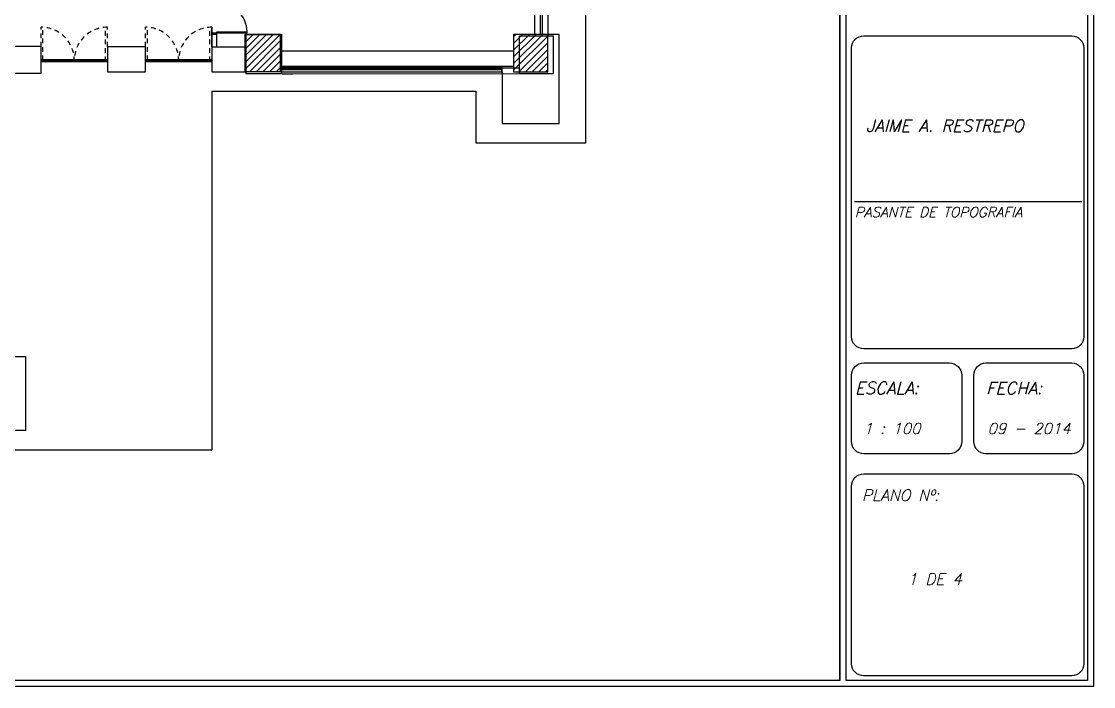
# Model space of a CAD drawing. Header units: metres. Extents: x 6495 to 6855, y 1254 to 1306.
# Drawn here: x 6541.27 to 6569.5, y 1254.3 to 1271.83 of the extents above; entities that cross this region are included whole.
import ezdxf

# ---------------------------------------------------------------- set-up
doc = ezdxf.new("R2010")
doc.units = ezdxf.units.M
doc.linetypes.add('HIDDEN2', pattern=[0.1875, 0.125, -0.0625])
for name, color, linetype in [('0-Grises', 252, 'Continuous'), ('0-Áreas', 150, 'Continuous'), ('A-MURO', 9, 'Continuous')]:
    doc.layers.add(name, color=color, linetype=linetype)
doc.styles.add('ITALIC', font='ITALIC')

msp = doc.modelspace()

# ---------------------------------------------------------------- hatches: boundary and pattern name
at = {"layer": '0-Grises'}
h = msp.add_hatch(dxfattribs=at)
h.set_pattern_fill('ANSI31', color=8, style=0)
h.set_pattern_definition([(45, (6370.32747, 1033.63199), (-0.08838835, 0.08838835), [])])
h.paths.add_polyline_path([(6547.15, 1271.485), (6547.15, 1270.5), (6548.08, 1270.5), (6548.08, 1271.485)])
h = msp.add_hatch(dxfattribs=at)
h.set_pattern_fill('ANSI31', color=8, style=0)
h.set_pattern_definition([(45, (6370.17747, 1033.63199), (-0.08838835, 0.08838835), [])])
h.paths.add_polyline_path([(6554.23, 1270.5), (6555.13, 1270.5), (6555.13, 1271.485), (6554.23, 1271.485)])

# ---------------------------------------------------------------- linework, layer by layer
for p, q in [((6554.78, 1278.935), (6554.78, 1271.485)), ((6554.93, 1278.935), (6554.93, 1271.485)), ((6554.982, 1278.741), (6554.982, 1271.44)), ((6555.132, 1278.89), (6555.132, 1271.44)), ((6556.13, 1268.627), (6556.13, 1272.372)), ((6546.28, 1271.16), (6546.28, 1271.673)), ((6546.28, 1271.16), (6546.28, 1271.673)), ((6547.15, 1271.485), (6548.08, 1271.485)), ((6547.15, 1271.485), (6547.15, 1270.5)), ((6547.173, 1271.49), (6548.103, 1271.49)), ((6547.173, 1271.49), (6547.173, 1270.45)), ((6548.08, 1271.485), (6548.08, 1270.5)), ((6548.113, 1271.49), (6548.113, 1270.45)), ((6554.224, 1271.485), (6554.224, 1270.5)), ((6555.13, 1271.485), (6554.23, 1271.485)), ((6554.377, 1271.44), (6554.377, 1270.455)), ((6555.284, 1271.44), (6554.384, 1271.44)), ((6555.13, 1270.5), (6555.13, 1271.485)), ((6555.43, 1271.485), (6555.13, 1271.485)), ((6555.43, 1271.485), (6555.13, 1271.485)), ((6555.284, 1270.455), (6555.284, 1271.44)), ((6555.43, 1269.14), (6555.43, 1271.485)), ((6555.43, 1269.14), (6555.43, 1271.485)), ((6541.783, 1271.162), (6540.913, 1271.162)), ((6541.783, 1270.46), (6541.783, 1271.162)), ((6543.53, 1271.162), (6544.53, 1271.162)), ((6543.53, 1271.162), (6543.53, 1270.5)), ((6544.53, 1270.5), (6544.53, 1271.162)), ((6546.28, 1271.16), (6547.14, 1271.16)), ((6546.28, 1271.16), (6546.28, 1270.5)), ((6546.28, 1271.16), (6547.173, 1271.16)), ((6546.28, 1271.16), (6546.28, 1270.5)), ((6541.783, 1270.825), (6543.53, 1270.825)), ((6541.783, 1270.775), (6543.53, 1270.775)), ((6541.813, 1270.775), (6541.813, 1270.825)), ((6542.627, 1270.775), (6542.627, 1270.825)), ((6542.657, 1270.775), (6542.657, 1270.825)), ((6542.687, 1270.775), (6542.687, 1270.825)), ((6543.5, 1270.825), (6543.5, 1270.775)), ((6544.53, 1270.825), (6546.28, 1270.825)), ((6544.53, 1270.775), (6546.28, 1270.775)), ((6544.533, 1270.825), (6546.28, 1270.825)), ((6544.533, 1270.775), (6546.28, 1270.775)), ((6544.563, 1270.775), (6544.563, 1270.825)), ((6545.377, 1270.775), (6545.377, 1270.825)), ((6545.407, 1270.775), (6545.407, 1270.825)), ((6545.437, 1270.775), (6545.437, 1270.825)), ((6546.25, 1270.825), (6546.25, 1270.775)), ((6543.53, 1270.5), (6544.53, 1270.5)), ((6546.28, 1270.5), (6547.18, 1270.5)), ((6546.28, 1270.5), (6547.18, 1270.5)), ((6548.08, 1270.5), (6547.15, 1270.5)), ((6548.08, 1270.65), (6548.413, 1270.65)), ((6548.08, 1270.5), (6548.413, 1270.5)), ((6548.08, 1270.5), (6548.413, 1270.5)), ((6548.1, 1270.65), (6548.1, 1270.5)), ((6548.413, 1270.6), (6548.1, 1270.6)), ((6548.413, 1270.575), (6548.1, 1270.575)), ((6548.413, 1270.55), (6548.1, 1270.55)), ((6548.113, 1270.6), (6548.413, 1270.6)), ((6548.413, 1270.65), (6553.947, 1270.65)), ((6553.91, 1270.6), (6548.413, 1270.6)), ((6553.91, 1270.6), (6548.413, 1270.6)), ((6548.413, 1270.6), (6553.947, 1270.6)), ((6553.91, 1270.575), (6548.413, 1270.575)), ((6553.91, 1270.55), (6548.413, 1270.55)), ((6548.413, 1270.5), (6553.93, 1270.5)), ((6548.413, 1270.5), (6553.93, 1270.5)), ((6553.91, 1270.65), (6553.91, 1270.5)), ((6553.93, 1270.5), (6553.93, 1270.65)), ((6553.93, 1270.65), (6554.23, 1270.65)), ((6553.93, 1270.6), (6554.377, 1270.6)), ((6553.93, 1270.5), (6553.93, 1269.14)), ((6553.93, 1270.5), (6553.93, 1269.14)), ((6554.23, 1270.5), (6555.13, 1270.5)), ((6540.88, 1270.46), (6541.783, 1270.46)), ((6548.113, 1270.45), (6547.173, 1270.45)), ((6548.135, 1270.45), (6548.413, 1270.45)), ((6548.135, 1270.45), (6548.413, 1270.45)), ((6548.413, 1270.45), (6554.384, 1270.455)), ((6548.413, 1270.45), (6554.384, 1270.455)), ((6554.384, 1270.455), (6555.284, 1270.455)), ((6546.28, 1269.987), (6546.28, 1260.537)), ((6546.28, 1269.987), (6553.23, 1269.987)), ((6553.23, 1269.987), (6553.23, 1268.627)), ((6553.93, 1269.14), (6555.43, 1269.14)), ((6553.93, 1269.14), (6555.43, 1269.14)), ((6553.23, 1268.627), (6556.13, 1268.627)), ((6540.88, 1263), (6541.37, 1263)), ((6541.37, 1263), (6541.37, 1261.05)), ((6541.37, 1261.05), (6539.88, 1261.05)), ((6539.18, 1260.537), (6546.28, 1260.537))]:
    msp.add_line(p, q, dxfattribs=at)
at = {"layer": '0-Grises', "linetype": 'HIDDEN2'}
for p, q in [((6541.783, 1271.162), (6541.783, 1271.673)), ((6541.833, 1270.8), (6541.833, 1271.673)), ((6543.48, 1270.775), (6543.48, 1271.673)), ((6543.53, 1271.162), (6543.53, 1271.673)), ((6544.53, 1271.162), (6544.533, 1271.673)), ((6544.583, 1270.8), (6544.583, 1271.673)), ((6546.23, 1270.775), (6546.23, 1271.673)), ((6546.28, 1271.16), (6546.28, 1271.673)), ((6546.28, 1271.16), (6546.28, 1271.673))]:
    msp.add_line(p, q, dxfattribs=at)
at = {"layer": '0-Grises', "color": 253}
for p, q in [((6541.813, 1270.805), (6542.627, 1270.805)), ((6541.813, 1270.795), (6542.627, 1270.795)), ((6542.687, 1270.805), (6543.5, 1270.805)), ((6542.687, 1270.795), (6543.5, 1270.795)), ((6544.563, 1270.805), (6545.377, 1270.805)), ((6544.563, 1270.795), (6545.377, 1270.795)), ((6545.437, 1270.805), (6546.25, 1270.805)), ((6545.437, 1270.795), (6546.25, 1270.795)), ((6548.08, 1271.05), (6554.224, 1271.05))]:
    msp.add_line(p, q, dxfattribs=at)
at = {"layer": '0-Grises'}
for points in [[(6495.005, 1305.516), (6569.505, 1305.516), (6569.505, 1254.298), (6495.005, 1254.298)], [(6495.165, 1305.356), (6562.826, 1305.356), (6562.826, 1254.458), (6495.165, 1254.458)]]:
    msp.add_lwpolyline(points, close=True, dxfattribs=at)
for points in [[(6562.826, 1254.458), (6562.826, 1305.356)], [(6563.209, 1267.078), (6569.198, 1267.078)]]:
    msp.add_lwpolyline(points, dxfattribs=at)
at = {"layer": '0-Grises', "ltscale": 3}
msp.add_lwpolyline([(6562.986, 1305.356), (6569.345, 1305.356), (6569.345, 1254.458), (6562.986, 1254.458)], close=True, dxfattribs=at)
for points in [[(6563.451, 1271.448), (6568.93, 1271.448, -0.414214), (6569.25, 1271.128), (6569.25, 1263.517, -0.414214), (6568.93, 1263.197), (6563.451, 1263.197, -0.414214), (6563.131, 1263.517), (6563.131, 1271.128, -0.414214)], [(6568.93, 1254.58), (6563.451, 1254.58, -0.414214), (6563.131, 1254.9), (6563.131, 1259.581, -0.414214), (6563.451, 1259.901), (6568.93, 1259.901, -0.414214), (6569.25, 1259.581), (6569.25, 1254.9, -0.414214)]]:
    msp.add_lwpolyline(points, format="xyb", close=True, dxfattribs=at)
at = {"layer": '0-Grises'}
for points in [[(6563.451, 1262.825), (6565.711, 1262.825, -0.414214), (6566.031, 1262.505), (6566.031, 1260.754, -0.414214), (6565.711, 1260.433), (6563.451, 1260.433, -0.414214), (6563.131, 1260.754), (6563.131, 1262.505, -0.414214)], [(6566.671, 1262.825), (6568.93, 1262.825, -0.414214), (6569.25, 1262.505), (6569.25, 1260.754, -0.414214), (6568.93, 1260.433), (6566.671, 1260.433, -0.414214), (6566.351, 1260.754), (6566.351, 1262.505, -0.414214)]]:
    msp.add_lwpolyline(points, format="xyb", close=True, dxfattribs=at)
at = {"layer": '0-Grises', "linetype": 'HIDDEN2'}
for centre, start, end in [((6541.783, 1270.8), 358.3599, 90), ((6543.53, 1270.8), 90, 181.6401), ((6544.533, 1270.8), 358.3599, 90), ((6546.28, 1270.8), 90, 181.6401)]:
    msp.add_arc(centre, 0.874, start, end, dxfattribs=at)
at = {"layer": '0-Áreas'}
for points in [[(6546.4, 1271.478), (6546.28, 1271.478), (6546.28, 1271.528), (6546.4, 1271.528)], [(6546.4, 1271.528), (6547.21, 1271.528), (6547.21, 1271.548), (6546.4, 1271.548)]]:
    msp.add_lwpolyline(points, close=True, dxfattribs=at)
msp.add_arc((6546.399, 1271.527), 0.811, 1.512, 89.9204, dxfattribs=at)
at = {"layer": 'A-MURO'}
for p, q in [((6546.28, 1271.673), (6546.28, 1271.16)), ((6546.4, 1271.548), (6546.4, 1271.16))]:
    msp.add_line(p, q, dxfattribs=at)

# ---------------------------------------------------------------- texts
at = {"layer": '0-Grises', "color": 8, "ltscale": 3, "style": 'ITALIC'}
for s, height, p in [('JAIME A. RESTREPO', 0.31877, (6563.513, 1268.916)), ('PASANTE DE TOPOGRAFIA', 0.26298, (6563.218, 1266.67)), ('ESCALA:', 0.3188, (6563.22, 1262.006)), ('FECHA:', 0.3188, (6566.677, 1262.004)), ('1 : 100', 0.2869, (6563.445, 1260.956)), ('09 - 2014', 0.2869, (6566.713, 1260.956)), ('PLANO Nº:', 0.2984, (6563.4, 1259.191)), ('1 DE 4', 0.2984, (6564.607, 1256.982))]:
    msp.add_text(s, height=height, dxfattribs=at).set_placement(p)

doc.saveas('drawing.dxf')
